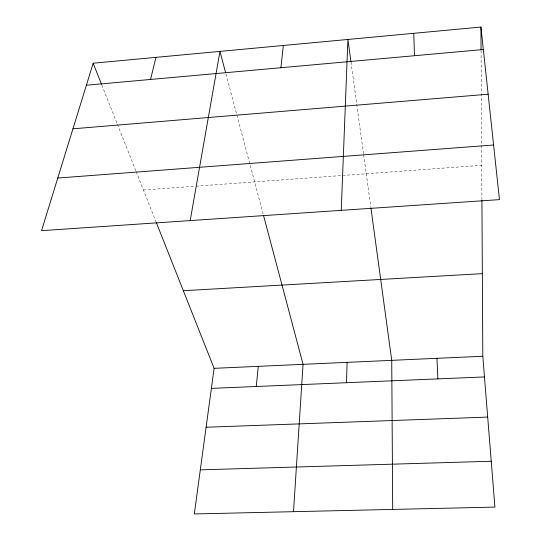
<?xml version="1.0" encoding="UTF-8"?>
<svg xmlns="http://www.w3.org/2000/svg" width="541" height="541" viewBox="0 0 541 541"><rect width="100%" height="100%" fill="white"/><g stroke="black" fill="none" stroke-linecap="round" stroke-linejoin="round"><path stroke-width="0.41" stroke-dasharray="2.71 2.03" d="M143.426 190.006L195.206 186.226M196.045 186.165L481.72 165.316M101.864 85.14L117.045 123.443M117.35 124.22L135.798 170.753M136.102 171.524L156.011 221.749M225.969 73.989L236.654 114.252M236.87 115.057L263.237 214.358M350.974 61.917L363.525 153.84M363.64 154.672L370.795 207.041M481.071 50.671L481.605 144.433M481.605 145.272L481.916 199.595"/><path stroke-width="0.81" d="M346.504 382.717L347.099 362.355M341.243 210.354L347.904 39.459L350.974 61.917M293.499 511.691L303.061 364.336L263.663 215.981M256.258 386.497L258.287 366.352M280.901 67.733L283.315 45.478M156.315 222.527L214.108 368.34L194.314 513.95L494.914 507.093L482.809 356.255L481.923 200.434M190.189 220.586L219.964 51.388L225.536 72.379M150.574 79.453L155.95 57.36M93.174 63.216L41.542 230.662L499.458 199.629L480.935 27.05L93.174 63.216L101.552 84.355M86.384 85.228L483.35 49.522M72.947 128.812L488.144 94.215M57.765 178.05L493.595 145.002M183.345 290.713L482.335 273.645M214.108 368.34L482.809 356.255M211.382 388.377L484.466 376.928M206.101 427.241L487.691 417.097M200.305 469.845L491.235 461.257M370.91 207.872L391.731 360.353L392.698 509.426M436.966 358.318L437.852 378.883M413.764 33.312L414.501 55.716M480.935 27.05L481.064 49.833"/></g></svg>
